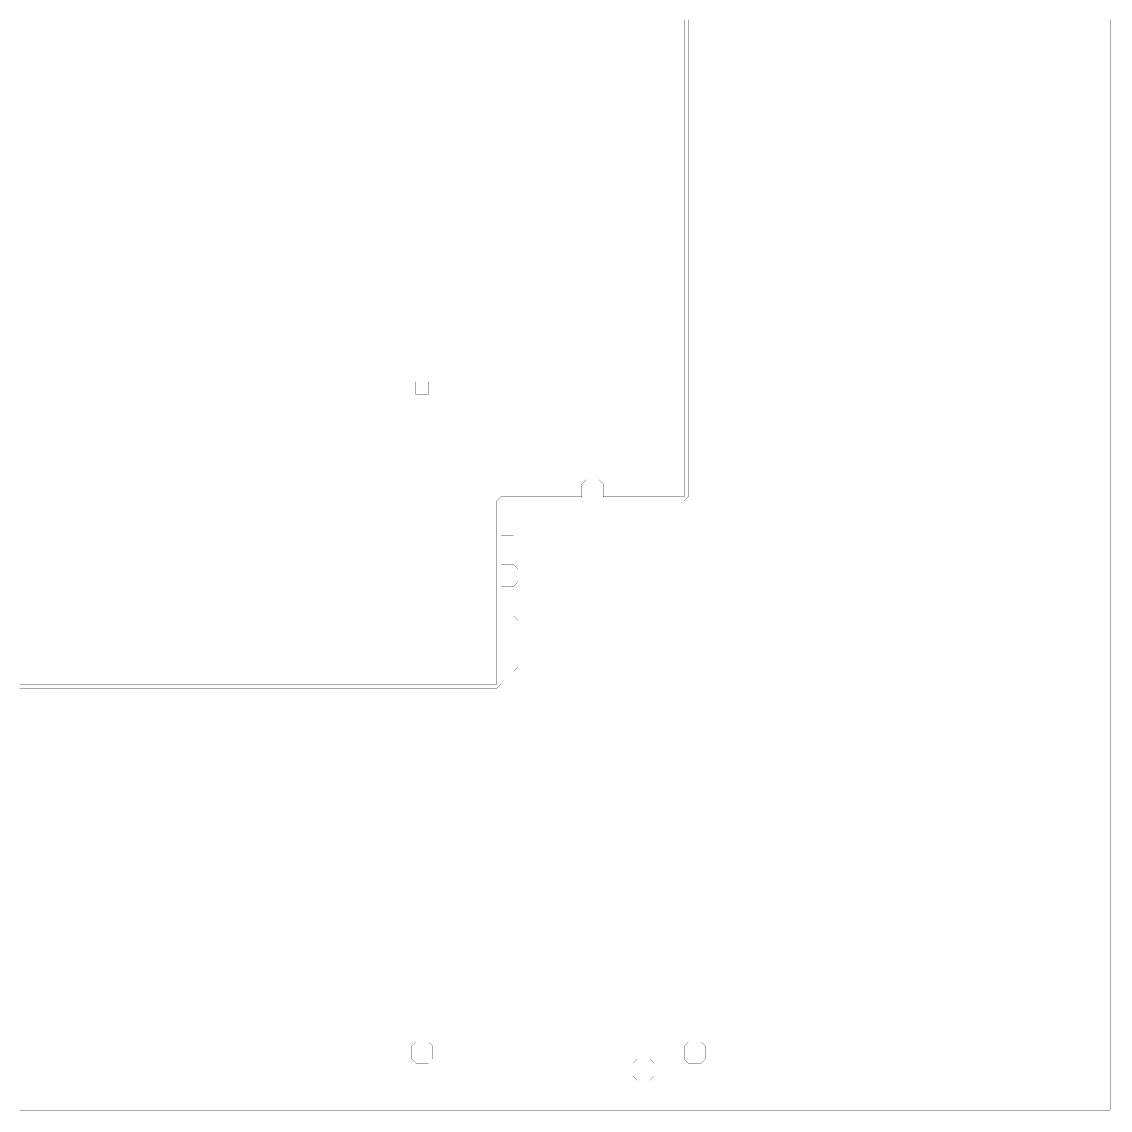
# Model space of a CAD drawing. Header units: metres. Extents: x 0 to 4990, y -4990 to 0.
# Drawn here: x 2495 to 4990, y -4990 to -2495 of the extents above; entities that cross this region are included whole.
import ezdxf

# ---------------------------------------------------------------- set-up
doc = ezdxf.new("R2010")
doc.units = ezdxf.units.M
doc.layers.add('conductor', color=1, linetype='Continuous')
doc.layers.add('substrate', color=5, linetype='Continuous')

msp = doc.modelspace()

# ---------------------------------------------------------------- linework, layer by layer
at = {"layer": 'conductor', "const_width": 0.5}
msp.add_lwpolyline([(2490.234375, -4013.671875), (2500, -4013.671875), (2509.765625, -4013.671875), (2519.53125, -4013.671875), (2529.296875, -4013.671875), (2539.0625, -4013.671875), (2548.828125, -4013.671875), (2558.59375, -4013.671875), (2568.359375, -4013.671875), (2578.125, -4013.671875), (2587.890625, -4013.671875), (2597.65625, -4013.671875), (2607.421875, -4013.671875), (2617.1875, -4013.671875), (2626.953125, -4013.671875), (2636.71875, -4013.671875), (2646.484375, -4013.671875), (2656.25, -4013.671875), (2666.015625, -4013.671875), (2675.78125, -4013.671875), (2685.546875, -4013.671875), (2695.3125, -4013.671875), (2705.078125, -4013.671875), (2714.84375, -4013.671875), (2724.609375, -4013.671875), (2734.375, -4013.671875), (2744.140625, -4013.671875), (2753.90625, -4013.671875), (2763.671875, -4013.671875), (2773.4375, -4013.671875), (2783.203125, -4013.671875), (2792.96875, -4013.671875), (2802.734375, -4013.671875), (2812.5, -4013.671875), (2822.265625, -4013.671875), (2832.03125, -4013.671875), (2841.796875, -4013.671875), (2851.5625, -4013.671875), (2861.328125, -4013.671875), (2871.09375, -4013.671875), (2880.859375, -4013.671875), (2890.625, -4013.671875), (2900.390625, -4013.671875), (2910.15625, -4013.671875), (2919.921875, -4013.671875), (2929.6875, -4013.671875), (2939.453125, -4013.671875), (2949.21875, -4013.671875), (2958.984375, -4013.671875), (2968.75, -4013.671875), (2978.515625, -4013.671875), (2988.28125, -4013.671875), (2998.046875, -4013.671875), (3007.8125, -4013.671875), (3017.578125, -4013.671875), (3027.34375, -4013.671875), (3037.109375, -4013.671875), (3046.875, -4013.671875), (3056.640625, -4013.671875), (3066.40625, -4013.671875), (3076.171875, -4013.671875), (3085.9375, -4013.671875), (3095.703125, -4013.671875), (3105.46875, -4013.671875), (3115.234375, -4013.671875), (3125, -4013.671875), (3134.765625, -4013.671875), (3144.53125, -4013.671875), (3154.296875, -4013.671875), (3164.0625, -4013.671875), (3173.828125, -4013.671875), (3183.59375, -4013.671875), (3193.359375, -4013.671875), (3203.125, -4013.671875), (3212.890625, -4013.671875), (3222.65625, -4013.671875), (3232.421875, -4013.671875), (3242.1875, -4013.671875), (3251.953125, -4013.671875), (3261.71875, -4013.671875), (3271.484375, -4013.671875), (3281.25, -4013.671875), (3291.015625, -4013.671875), (3300.78125, -4013.671875), (3310.546875, -4013.671875), (3320.3125, -4013.671875), (3330.078125, -4013.671875), (3339.84375, -4013.671875), (3349.609375, -4013.671875), (3359.375, -4013.671875), (3369.140625, -4013.671875), (3378.90625, -4013.671875), (3388.671875, -4013.671875), (3398.4375, -4013.671875), (3408.203125, -4013.671875), (3417.96875, -4013.671875), (3427.734375, -4013.671875), (3437.5, -4013.671875), (3447.265625, -4013.671875), (3457.03125, -4013.671875), (3466.796875, -4013.671875), (3476.5625, -4013.671875), (3486.328125, -4013.671875), (3496.09375, -4013.671875), (3505.859375, -4013.671875), (3515.625, -4013.671875), (3525.390625, -4013.671875), (3535.15625, -4013.671875), (3544.921875, -4013.671875), (3554.6875, -4013.671875), (3564.453125, -4013.671875), (3574.21875, -4013.671875), (3583.984375, -4013.671875), (3583.984375, -4003.90625), (3583.984375, -3994.140625), (3583.984375, -3984.375), (3583.984375, -3974.609375), (3583.984375, -3964.84375), (3583.984375, -3955.078125), (3583.984375, -3945.3125), (3583.984375, -3935.546875), (3583.984375, -3925.78125), (3583.984375, -3916.015625), (3583.984375, -3906.25), (3583.984375, -3896.484375), (3583.984375, -3886.71875), (3583.984375, -3876.953125), (3583.984375, -3867.1875), (3583.984375, -3857.421875), (3583.984375, -3847.65625), (3583.984375, -3837.890625), (3583.984375, -3828.125), (3583.984375, -3818.359375), (3583.984375, -3808.59375), (3583.984375, -3798.828125), (3583.984375, -3789.0625), (3583.984375, -3779.296875), (3583.984375, -3769.53125), (3583.984375, -3759.765625), (3583.984375, -3750), (3583.984375, -3740.234375), (3583.984375, -3730.46875), (3583.984375, -3720.703125), (3583.984375, -3710.9375), (3583.984375, -3701.171875), (3583.984375, -3691.40625), (3583.984375, -3681.640625), (3583.984375, -3671.875), (3583.984375, -3662.109375), (3583.984375, -3652.34375), (3583.984375, -3642.578125), (3583.984375, -3632.8125), (3583.984375, -3623.046875), (3583.984375, -3613.28125), (3583.984375, -3603.515625), (3583.984375, -3593.75), (3593.75, -3583.984375), (3603.515625, -3583.984375), (3613.28125, -3583.984375), (3623.046875, -3583.984375), (3632.8125, -3583.984375), (3642.578125, -3583.984375), (3652.34375, -3583.984375), (3662.109375, -3583.984375), (3671.875, -3583.984375), (3681.640625, -3583.984375), (3691.40625, -3583.984375), (3701.171875, -3583.984375), (3710.9375, -3583.984375), (3720.703125, -3583.984375), (3730.46875, -3583.984375), (3740.234375, -3583.984375), (3750, -3583.984375), (3759.765625, -3583.984375), (3769.53125, -3583.984375), (3779.296875, -3583.984375), (3779.296875, -3574.21875), (3779.296875, -3564.453125), (3779.296875, -3554.6875), (3789.0625, -3544.921875), (3798.828125, -3544.921875), (3808.59375, -3544.921875), (3818.359375, -3544.921875), (3828.125, -3554.6875), (3828.125, -3564.453125), (3828.125, -3574.21875), (3828.125, -3583.984375), (3837.890625, -3583.984375), (3847.65625, -3583.984375), (3857.421875, -3583.984375), (3867.1875, -3583.984375), (3876.953125, -3583.984375), (3886.71875, -3583.984375), (3896.484375, -3583.984375), (3906.25, -3583.984375), (3916.015625, -3583.984375), (3925.78125, -3583.984375), (3935.546875, -3583.984375), (3945.3125, -3583.984375), (3955.078125, -3583.984375), (3964.84375, -3583.984375), (3974.609375, -3583.984375), (3984.375, -3583.984375), (3994.140625, -3583.984375), (4003.90625, -3583.984375), (4013.671875, -3583.984375), (4013.671875, -3574.21875), (4013.671875, -3564.453125), (4013.671875, -3554.6875), (4013.671875, -3544.921875), (4013.671875, -3535.15625), (4013.671875, -3525.390625), (4013.671875, -3515.625), (4013.671875, -3505.859375), (4013.671875, -3496.09375), (4013.671875, -3486.328125), (4013.671875, -3476.5625), (4013.671875, -3466.796875), (4013.671875, -3457.03125), (4013.671875, -3447.265625), (4013.671875, -3437.5), (4013.671875, -3427.734375), (4013.671875, -3417.96875), (4013.671875, -3408.203125), (4013.671875, -3398.4375), (4013.671875, -3388.671875), (4013.671875, -3378.90625), (4013.671875, -3369.140625), (4013.671875, -3359.375), (4013.671875, -3349.609375), (4013.671875, -3339.84375), (4013.671875, -3330.078125), (4013.671875, -3320.3125), (4013.671875, -3310.546875), (4013.671875, -3300.78125), (4013.671875, -3291.015625), (4013.671875, -3281.25), (4013.671875, -3271.484375), (4013.671875, -3261.71875), (4013.671875, -3251.953125), (4013.671875, -3242.1875), (4013.671875, -3232.421875), (4013.671875, -3222.65625), (4013.671875, -3212.890625), (4013.671875, -3203.125), (4013.671875, -3193.359375), (4013.671875, -3183.59375), (4013.671875, -3173.828125), (4013.671875, -3164.0625), (4013.671875, -3154.296875), (4013.671875, -3144.53125), (4013.671875, -3134.765625), (4013.671875, -3125), (4013.671875, -3115.234375), (4013.671875, -3105.46875), (4013.671875, -3095.703125), (4013.671875, -3085.9375), (4013.671875, -3076.171875), (4013.671875, -3066.40625), (4013.671875, -3056.640625), (4013.671875, -3046.875), (4013.671875, -3037.109375), (4013.671875, -3027.34375), (4013.671875, -3017.578125), (4013.671875, -3007.8125), (4013.671875, -2998.046875), (4013.671875, -2988.28125), (4013.671875, -2978.515625), (4013.671875, -2968.75), (4013.671875, -2958.984375), (4013.671875, -2949.21875), (4013.671875, -2939.453125), (4013.671875, -2929.6875), (4013.671875, -2919.921875), (4013.671875, -2910.15625), (4013.671875, -2900.390625), (4013.671875, -2890.625), (4013.671875, -2880.859375), (4013.671875, -2871.09375), (4013.671875, -2861.328125), (4013.671875, -2851.5625), (4013.671875, -2841.796875), (4013.671875, -2832.03125), (4013.671875, -2822.265625), (4013.671875, -2812.5), (4013.671875, -2802.734375), (4013.671875, -2792.96875), (4013.671875, -2783.203125), (4013.671875, -2773.4375), (4013.671875, -2763.671875), (4013.671875, -2753.90625), (4013.671875, -2744.140625), (4013.671875, -2734.375), (4013.671875, -2724.609375), (4013.671875, -2714.84375), (4013.671875, -2705.078125), (4013.671875, -2695.3125), (4013.671875, -2685.546875), (4013.671875, -2675.78125), (4013.671875, -2666.015625), (4013.671875, -2656.25), (4013.671875, -2646.484375), (4013.671875, -2636.71875), (4013.671875, -2626.953125), (4013.671875, -2617.1875), (4013.671875, -2607.421875), (4013.671875, -2597.65625), (4013.671875, -2587.890625), (4013.671875, -2578.125), (4013.671875, -2568.359375), (4013.671875, -2558.59375), (4013.671875, -2548.828125), (4013.671875, -2539.0625), (4013.671875, -2529.296875), (4013.671875, -2519.53125), (4013.671875, -2509.765625), (4013.671875, -2500), (4013.671875, -2490.234375)], dxfattribs=at)
at = {"layer": 'substrate', "const_width": 0.5}
for points in [[(2490.234375, -4990.234375), (2500, -4990.234375), (2509.765625, -4990.234375), (2519.53125, -4990.234375), (2529.296875, -4990.234375), (2539.0625, -4990.234375), (2548.828125, -4990.234375), (2558.59375, -4990.234375), (2568.359375, -4990.234375), (2578.125, -4990.234375), (2587.890625, -4990.234375), (2597.65625, -4990.234375), (2607.421875, -4990.234375), (2617.1875, -4990.234375), (2626.953125, -4990.234375), (2636.71875, -4990.234375), (2646.484375, -4990.234375), (2656.25, -4990.234375), (2666.015625, -4990.234375), (2675.78125, -4990.234375), (2685.546875, -4990.234375), (2695.3125, -4990.234375), (2705.078125, -4990.234375), (2714.84375, -4990.234375), (2724.609375, -4990.234375), (2734.375, -4990.234375), (2744.140625, -4990.234375), (2753.90625, -4990.234375), (2763.671875, -4990.234375), (2773.4375, -4990.234375), (2783.203125, -4990.234375), (2792.96875, -4990.234375), (2802.734375, -4990.234375), (2812.5, -4990.234375), (2822.265625, -4990.234375), (2832.03125, -4990.234375), (2841.796875, -4990.234375), (2851.5625, -4990.234375), (2861.328125, -4990.234375), (2871.09375, -4990.234375), (2880.859375, -4990.234375), (2890.625, -4990.234375), (2900.390625, -4990.234375), (2910.15625, -4990.234375), (2919.921875, -4990.234375), (2929.6875, -4990.234375), (2939.453125, -4990.234375), (2949.21875, -4990.234375), (2958.984375, -4990.234375), (2968.75, -4990.234375), (2978.515625, -4990.234375), (2988.28125, -4990.234375), (2998.046875, -4990.234375), (3007.8125, -4990.234375), (3017.578125, -4990.234375), (3027.34375, -4990.234375), (3037.109375, -4990.234375), (3046.875, -4990.234375), (3056.640625, -4990.234375), (3066.40625, -4990.234375), (3076.171875, -4990.234375), (3085.9375, -4990.234375), (3095.703125, -4990.234375), (3105.46875, -4990.234375), (3115.234375, -4990.234375), (3125, -4990.234375), (3134.765625, -4990.234375), (3144.53125, -4990.234375), (3154.296875, -4990.234375), (3164.0625, -4990.234375), (3173.828125, -4990.234375), (3183.59375, -4990.234375), (3193.359375, -4990.234375), (3203.125, -4990.234375), (3212.890625, -4990.234375), (3222.65625, -4990.234375), (3232.421875, -4990.234375), (3242.1875, -4990.234375), (3251.953125, -4990.234375), (3261.71875, -4990.234375), (3271.484375, -4990.234375), (3281.25, -4990.234375), (3291.015625, -4990.234375), (3300.78125, -4990.234375), (3310.546875, -4990.234375), (3320.3125, -4990.234375), (3330.078125, -4990.234375), (3339.84375, -4990.234375), (3349.609375, -4990.234375), (3359.375, -4990.234375), (3369.140625, -4990.234375), (3378.90625, -4990.234375), (3388.671875, -4990.234375), (3398.4375, -4990.234375), (3408.203125, -4990.234375), (3417.96875, -4990.234375), (3427.734375, -4990.234375), (3437.5, -4990.234375), (3447.265625, -4990.234375), (3457.03125, -4990.234375), (3466.796875, -4990.234375), (3476.5625, -4990.234375), (3486.328125, -4990.234375), (3496.09375, -4990.234375), (3505.859375, -4990.234375), (3515.625, -4990.234375), (3525.390625, -4990.234375), (3535.15625, -4990.234375), (3544.921875, -4990.234375), (3554.6875, -4990.234375), (3564.453125, -4990.234375), (3574.21875, -4990.234375), (3583.984375, -4990.234375), (3593.75, -4990.234375), (3603.515625, -4990.234375), (3613.28125, -4990.234375), (3623.046875, -4990.234375), (3632.8125, -4990.234375), (3642.578125, -4990.234375), (3652.34375, -4990.234375), (3662.109375, -4990.234375), (3671.875, -4990.234375), (3681.640625, -4990.234375), (3691.40625, -4990.234375), (3701.171875, -4990.234375), (3710.9375, -4990.234375), (3720.703125, -4990.234375), (3730.46875, -4990.234375), (3740.234375, -4990.234375), (3750, -4990.234375), (3759.765625, -4990.234375), (3769.53125, -4990.234375), (3779.296875, -4990.234375), (3789.0625, -4990.234375), (3798.828125, -4990.234375), (3808.59375, -4990.234375), (3818.359375, -4990.234375), (3828.125, -4990.234375), (3837.890625, -4990.234375), (3847.65625, -4990.234375), (3857.421875, -4990.234375), (3867.1875, -4990.234375), (3876.953125, -4990.234375), (3886.71875, -4990.234375), (3896.484375, -4990.234375), (3906.25, -4990.234375), (3916.015625, -4990.234375), (3925.78125, -4990.234375), (3935.546875, -4990.234375), (3945.3125, -4990.234375), (3955.078125, -4990.234375), (3964.84375, -4990.234375), (3974.609375, -4990.234375), (3984.375, -4990.234375), (3994.140625, -4990.234375), (4003.90625, -4990.234375), (4013.671875, -4990.234375), (4023.4375, -4990.234375), (4033.203125, -4990.234375), (4042.96875, -4990.234375), (4052.734375, -4990.234375), (4062.5, -4990.234375), (4072.265625, -4990.234375), (4082.03125, -4990.234375), (4091.796875, -4990.234375), (4101.5625, -4990.234375), (4111.328125, -4990.234375), (4121.09375, -4990.234375), (4130.859375, -4990.234375), (4140.625, -4990.234375), (4150.390625, -4990.234375), (4160.15625, -4990.234375), (4169.921875, -4990.234375), (4179.6875, -4990.234375), (4189.453125, -4990.234375), (4199.21875, -4990.234375), (4208.984375, -4990.234375), (4218.75, -4990.234375), (4228.515625, -4990.234375), (4238.28125, -4990.234375), (4248.046875, -4990.234375), (4257.8125, -4990.234375), (4267.578125, -4990.234375), (4277.34375, -4990.234375), (4287.109375, -4990.234375), (4296.875, -4990.234375), (4306.640625, -4990.234375), (4316.40625, -4990.234375), (4326.171875, -4990.234375), (4335.9375, -4990.234375), (4345.703125, -4990.234375), (4355.46875, -4990.234375), (4365.234375, -4990.234375), (4375, -4990.234375), (4384.765625, -4990.234375), (4394.53125, -4990.234375), (4404.296875, -4990.234375), (4414.0625, -4990.234375), (4423.828125, -4990.234375), (4433.59375, -4990.234375), (4443.359375, -4990.234375), (4453.125, -4990.234375), (4462.890625, -4990.234375), (4472.65625, -4990.234375), (4482.421875, -4990.234375), (4492.1875, -4990.234375), (4501.953125, -4990.234375), (4511.71875, -4990.234375), (4521.484375, -4990.234375), (4531.25, -4990.234375), (4541.015625, -4990.234375), (4550.78125, -4990.234375), (4560.546875, -4990.234375), (4570.3125, -4990.234375), (4580.078125, -4990.234375), (4589.84375, -4990.234375), (4599.609375, -4990.234375), (4609.375, -4990.234375), (4619.140625, -4990.234375), (4628.90625, -4990.234375), (4638.671875, -4990.234375), (4648.4375, -4990.234375), (4658.203125, -4990.234375), (4667.96875, -4990.234375), (4677.734375, -4990.234375), (4687.5, -4990.234375), (4697.265625, -4990.234375), (4707.03125, -4990.234375), (4716.796875, -4990.234375), (4726.5625, -4990.234375), (4736.328125, -4990.234375), (4746.09375, -4990.234375), (4755.859375, -4990.234375), (4765.625, -4990.234375), (4775.390625, -4990.234375), (4785.15625, -4990.234375), (4794.921875, -4990.234375), (4804.6875, -4990.234375), (4814.453125, -4990.234375), (4824.21875, -4990.234375), (4833.984375, -4990.234375), (4843.75, -4990.234375), (4853.515625, -4990.234375), (4863.28125, -4990.234375), (4873.046875, -4990.234375), (4882.8125, -4990.234375), (4892.578125, -4990.234375), (4902.34375, -4990.234375), (4912.109375, -4990.234375), (4921.875, -4990.234375), (4931.640625, -4990.234375), (4941.40625, -4990.234375), (4951.171875, -4990.234375), (4960.9375, -4990.234375), (4970.703125, -4990.234375), (4980.46875, -4990.234375), (4990.234375, -4990.234375), (4990.234375, -4980.46875), (4990.234375, -4970.703125), (4990.234375, -4960.9375), (4990.234375, -4951.171875), (4990.234375, -4941.40625), (4990.234375, -4931.640625), (4990.234375, -4921.875), (4990.234375, -4912.109375), (4990.234375, -4902.34375), (4990.234375, -4892.578125), (4990.234375, -4882.8125), (4990.234375, -4873.046875), (4990.234375, -4863.28125), (4990.234375, -4853.515625), (4990.234375, -4843.75), (4990.234375, -4833.984375), (4990.234375, -4824.21875), (4990.234375, -4814.453125), (4990.234375, -4804.6875), (4990.234375, -4794.921875), (4990.234375, -4785.15625), (4990.234375, -4775.390625), (4990.234375, -4765.625), (4990.234375, -4755.859375), (4990.234375, -4746.09375), (4990.234375, -4736.328125), (4990.234375, -4726.5625), (4990.234375, -4716.796875), (4990.234375, -4707.03125), (4990.234375, -4697.265625), (4990.234375, -4687.5), (4990.234375, -4677.734375), (4990.234375, -4667.96875), (4990.234375, -4658.203125), (4990.234375, -4648.4375), (4990.234375, -4638.671875), (4990.234375, -4628.90625), (4990.234375, -4619.140625), (4990.234375, -4609.375), (4990.234375, -4599.609375), (4990.234375, -4589.84375), (4990.234375, -4580.078125), (4990.234375, -4570.3125), (4990.234375, -4560.546875), (4990.234375, -4550.78125), (4990.234375, -4541.015625), (4990.234375, -4531.25), (4990.234375, -4521.484375), (4990.234375, -4511.71875), (4990.234375, -4501.953125), (4990.234375, -4492.1875), (4990.234375, -4482.421875), (4990.234375, -4472.65625), (4990.234375, -4462.890625), (4990.234375, -4453.125), (4990.234375, -4443.359375), (4990.234375, -4433.59375), (4990.234375, -4423.828125), (4990.234375, -4414.0625), (4990.234375, -4404.296875), (4990.234375, -4394.53125), (4990.234375, -4384.765625), (4990.234375, -4375), (4990.234375, -4365.234375), (4990.234375, -4355.46875), (4990.234375, -4345.703125), (4990.234375, -4335.9375), (4990.234375, -4326.171875), (4990.234375, -4316.40625), (4990.234375, -4306.640625), (4990.234375, -4296.875), (4990.234375, -4287.109375), (4990.234375, -4277.34375), (4990.234375, -4267.578125), (4990.234375, -4257.8125), (4990.234375, -4248.046875), (4990.234375, -4238.28125), (4990.234375, -4228.515625), (4990.234375, -4218.75), (4990.234375, -4208.984375), (4990.234375, -4199.21875), (4990.234375, -4189.453125), (4990.234375, -4179.6875), (4990.234375, -4169.921875), (4990.234375, -4160.15625), (4990.234375, -4150.390625), (4990.234375, -4140.625), (4990.234375, -4130.859375), (4990.234375, -4121.09375), (4990.234375, -4111.328125), (4990.234375, -4101.5625), (4990.234375, -4091.796875), (4990.234375, -4082.03125), (4990.234375, -4072.265625), (4990.234375, -4062.5), (4990.234375, -4052.734375), (4990.234375, -4042.96875), (4990.234375, -4033.203125), (4990.234375, -4023.4375), (4990.234375, -4013.671875), (4990.234375, -4003.90625), (4990.234375, -3994.140625), (4990.234375, -3984.375), (4990.234375, -3974.609375), (4990.234375, -3964.84375), (4990.234375, -3955.078125), (4990.234375, -3945.3125), (4990.234375, -3935.546875), (4990.234375, -3925.78125), (4990.234375, -3916.015625), (4990.234375, -3906.25), (4990.234375, -3896.484375), (4990.234375, -3886.71875), (4990.234375, -3876.953125), (4990.234375, -3867.1875), (4990.234375, -3857.421875), (4990.234375, -3847.65625), (4990.234375, -3837.890625), (4990.234375, -3828.125), (4990.234375, -3818.359375), (4990.234375, -3808.59375), (4990.234375, -3798.828125), (4990.234375, -3789.0625), (4990.234375, -3779.296875), (4990.234375, -3769.53125), (4990.234375, -3759.765625), (4990.234375, -3750), (4990.234375, -3740.234375), (4990.234375, -3730.46875), (4990.234375, -3720.703125), (4990.234375, -3710.9375), (4990.234375, -3701.171875), (4990.234375, -3691.40625), (4990.234375, -3681.640625), (4990.234375, -3671.875), (4990.234375, -3662.109375), (4990.234375, -3652.34375), (4990.234375, -3642.578125), (4990.234375, -3632.8125), (4990.234375, -3623.046875), (4990.234375, -3613.28125), (4990.234375, -3603.515625), (4990.234375, -3593.75), (4990.234375, -3583.984375), (4990.234375, -3574.21875), (4990.234375, -3564.453125), (4990.234375, -3554.6875), (4990.234375, -3544.921875), (4990.234375, -3535.15625), (4990.234375, -3525.390625), (4990.234375, -3515.625), (4990.234375, -3505.859375), (4990.234375, -3496.09375), (4990.234375, -3486.328125), (4990.234375, -3476.5625), (4990.234375, -3466.796875), (4990.234375, -3457.03125), (4990.234375, -3447.265625), (4990.234375, -3437.5), (4990.234375, -3427.734375), (4990.234375, -3417.96875), (4990.234375, -3408.203125), (4990.234375, -3398.4375), (4990.234375, -3388.671875), (4990.234375, -3378.90625), (4990.234375, -3369.140625), (4990.234375, -3359.375), (4990.234375, -3349.609375), (4990.234375, -3339.84375), (4990.234375, -3330.078125), (4990.234375, -3320.3125), (4990.234375, -3310.546875), (4990.234375, -3300.78125), (4990.234375, -3291.015625), (4990.234375, -3281.25), (4990.234375, -3271.484375), (4990.234375, -3261.71875), (4990.234375, -3251.953125), (4990.234375, -3242.1875), (4990.234375, -3232.421875), (4990.234375, -3222.65625), (4990.234375, -3212.890625), (4990.234375, -3203.125), (4990.234375, -3193.359375), (4990.234375, -3183.59375), (4990.234375, -3173.828125), (4990.234375, -3164.0625), (4990.234375, -3154.296875), (4990.234375, -3144.53125), (4990.234375, -3134.765625), (4990.234375, -3125), (4990.234375, -3115.234375), (4990.234375, -3105.46875), (4990.234375, -3095.703125), (4990.234375, -3085.9375), (4990.234375, -3076.171875), (4990.234375, -3066.40625), (4990.234375, -3056.640625), (4990.234375, -3046.875), (4990.234375, -3037.109375), (4990.234375, -3027.34375), (4990.234375, -3017.578125), (4990.234375, -3007.8125), (4990.234375, -2998.046875), (4990.234375, -2988.28125), (4990.234375, -2978.515625), (4990.234375, -2968.75), (4990.234375, -2958.984375), (4990.234375, -2949.21875), (4990.234375, -2939.453125), (4990.234375, -2929.6875), (4990.234375, -2919.921875), (4990.234375, -2910.15625), (4990.234375, -2900.390625), (4990.234375, -2890.625), (4990.234375, -2880.859375), (4990.234375, -2871.09375), (4990.234375, -2861.328125), (4990.234375, -2851.5625), (4990.234375, -2841.796875), (4990.234375, -2832.03125), (4990.234375, -2822.265625), (4990.234375, -2812.5), (4990.234375, -2802.734375), (4990.234375, -2792.96875), (4990.234375, -2783.203125), (4990.234375, -2773.4375), (4990.234375, -2763.671875), (4990.234375, -2753.90625), (4990.234375, -2744.140625), (4990.234375, -2734.375), (4990.234375, -2724.609375), (4990.234375, -2714.84375), (4990.234375, -2705.078125), (4990.234375, -2695.3125), (4990.234375, -2685.546875), (4990.234375, -2675.78125), (4990.234375, -2666.015625), (4990.234375, -2656.25), (4990.234375, -2646.484375), (4990.234375, -2636.71875), (4990.234375, -2626.953125), (4990.234375, -2617.1875), (4990.234375, -2607.421875), (4990.234375, -2597.65625), (4990.234375, -2587.890625), (4990.234375, -2578.125), (4990.234375, -2568.359375), (4990.234375, -2558.59375), (4990.234375, -2548.828125), (4990.234375, -2539.0625), (4990.234375, -2529.296875), (4990.234375, -2519.53125), (4990.234375, -2509.765625), (4990.234375, -2500), (4990.234375, -2490.234375)], [(4023.4375, -2490.234375), (4023.4375, -2500), (4023.4375, -2509.765625), (4023.4375, -2519.53125), (4023.4375, -2529.296875), (4023.4375, -2539.0625), (4023.4375, -2548.828125), (4023.4375, -2558.59375), (4023.4375, -2568.359375), (4023.4375, -2578.125), (4023.4375, -2587.890625), (4023.4375, -2597.65625), (4023.4375, -2607.421875), (4023.4375, -2617.1875), (4023.4375, -2626.953125), (4023.4375, -2636.71875), (4023.4375, -2646.484375), (4023.4375, -2656.25), (4023.4375, -2666.015625), (4023.4375, -2675.78125), (4023.4375, -2685.546875), (4023.4375, -2695.3125), (4023.4375, -2705.078125), (4023.4375, -2714.84375), (4023.4375, -2724.609375), (4023.4375, -2734.375), (4023.4375, -2744.140625), (4023.4375, -2753.90625), (4023.4375, -2763.671875), (4023.4375, -2773.4375), (4023.4375, -2783.203125), (4023.4375, -2792.96875), (4023.4375, -2802.734375), (4023.4375, -2812.5), (4023.4375, -2822.265625), (4023.4375, -2832.03125), (4023.4375, -2841.796875), (4023.4375, -2851.5625), (4023.4375, -2861.328125), (4023.4375, -2871.09375), (4023.4375, -2880.859375), (4023.4375, -2890.625), (4023.4375, -2900.390625), (4023.4375, -2910.15625), (4023.4375, -2919.921875), (4023.4375, -2929.6875), (4023.4375, -2939.453125), (4023.4375, -2949.21875), (4023.4375, -2958.984375), (4023.4375, -2968.75), (4023.4375, -2978.515625), (4023.4375, -2988.28125), (4023.4375, -2998.046875), (4023.4375, -3007.8125), (4023.4375, -3017.578125), (4023.4375, -3027.34375), (4023.4375, -3037.109375), (4023.4375, -3046.875), (4023.4375, -3056.640625), (4023.4375, -3066.40625), (4023.4375, -3076.171875), (4023.4375, -3085.9375), (4023.4375, -3095.703125), (4023.4375, -3105.46875), (4023.4375, -3115.234375), (4023.4375, -3125), (4023.4375, -3134.765625), (4023.4375, -3144.53125), (4023.4375, -3154.296875), (4023.4375, -3164.0625), (4023.4375, -3173.828125), (4023.4375, -3183.59375), (4023.4375, -3193.359375), (4023.4375, -3203.125), (4023.4375, -3212.890625), (4023.4375, -3222.65625), (4023.4375, -3232.421875), (4023.4375, -3242.1875), (4023.4375, -3251.953125), (4023.4375, -3261.71875), (4023.4375, -3271.484375), (4023.4375, -3281.25), (4023.4375, -3291.015625), (4023.4375, -3300.78125), (4023.4375, -3310.546875), (4023.4375, -3320.3125), (4023.4375, -3330.078125), (4023.4375, -3339.84375), (4023.4375, -3349.609375), (4023.4375, -3359.375), (4023.4375, -3369.140625), (4023.4375, -3378.90625), (4023.4375, -3388.671875), (4023.4375, -3398.4375), (4023.4375, -3408.203125), (4023.4375, -3417.96875), (4023.4375, -3427.734375), (4023.4375, -3437.5), (4023.4375, -3447.265625), (4023.4375, -3457.03125), (4023.4375, -3466.796875), (4023.4375, -3476.5625), (4023.4375, -3486.328125), (4023.4375, -3496.09375), (4023.4375, -3505.859375), (4023.4375, -3515.625), (4023.4375, -3525.390625), (4023.4375, -3535.15625), (4023.4375, -3544.921875), (4023.4375, -3554.6875), (4023.4375, -3564.453125), (4023.4375, -3574.21875), (4023.4375, -3583.984375), (4013.671875, -3593.75), (4003.90625, -3593.75), (3994.140625, -3593.75), (3984.375, -3593.75), (3974.609375, -3593.75), (3964.84375, -3593.75), (3955.078125, -3593.75), (3945.3125, -3593.75), (3935.546875, -3593.75), (3925.78125, -3593.75), (3916.015625, -3593.75), (3906.25, -3593.75), (3896.484375, -3593.75), (3886.71875, -3593.75), (3876.953125, -3593.75), (3867.1875, -3593.75), (3857.421875, -3593.75), (3847.65625, -3593.75), (3837.890625, -3593.75), (3828.125, -3593.75), (3818.359375, -3593.75), (3808.59375, -3593.75), (3798.828125, -3593.75), (3789.0625, -3593.75), (3779.296875, -3593.75), (3769.53125, -3593.75), (3759.765625, -3593.75), (3750, -3593.75), (3740.234375, -3593.75), (3730.46875, -3593.75), (3720.703125, -3593.75), (3710.9375, -3593.75), (3701.171875, -3593.75), (3691.40625, -3593.75), (3681.640625, -3593.75), (3671.875, -3593.75), (3662.109375, -3593.75), (3652.34375, -3593.75), (3642.578125, -3593.75), (3632.8125, -3593.75), (3632.8125, -3603.515625), (3632.8125, -3613.28125), (3632.8125, -3623.046875), (3632.8125, -3632.8125), (3632.8125, -3642.578125), (3632.8125, -3652.34375), (3632.8125, -3662.109375), (3623.046875, -3671.875), (3613.28125, -3671.875), (3603.515625, -3671.875), (3593.75, -3671.875), (3593.75, -3681.640625), (3593.75, -3691.40625), (3593.75, -3701.171875), (3593.75, -3710.9375), (3593.75, -3720.703125), (3593.75, -3730.46875), (3593.75, -3740.234375), (3603.515625, -3740.234375), (3613.28125, -3740.234375), (3623.046875, -3740.234375), (3632.8125, -3750), (3632.8125, -3759.765625), (3632.8125, -3769.53125), (3632.8125, -3779.296875), (3623.046875, -3789.0625), (3613.28125, -3789.0625), (3603.515625, -3789.0625), (3593.75, -3789.0625), (3593.75, -3798.828125), (3593.75, -3808.59375), (3593.75, -3818.359375), (3593.75, -3828.125), (3593.75, -3837.890625), (3593.75, -3847.65625), (3593.75, -3857.421875), (3603.515625, -3857.421875), (3613.28125, -3857.421875), (3623.046875, -3857.421875), (3632.8125, -3867.1875), (3632.8125, -3876.953125), (3632.8125, -3886.71875), (3632.8125, -3896.484375), (3632.8125, -3906.25), (3632.8125, -3916.015625), (3632.8125, -3925.78125), (3632.8125, -3935.546875), (3632.8125, -3945.3125), (3632.8125, -3955.078125), (3632.8125, -3964.84375), (3632.8125, -3974.609375), (3623.046875, -3984.375), (3613.28125, -3984.375), (3603.515625, -3984.375), (3593.75, -3984.375), (3593.75, -3994.140625), (3593.75, -4003.90625), (3593.75, -4013.671875), (3583.984375, -4023.4375), (3574.21875, -4023.4375), (3564.453125, -4023.4375), (3554.6875, -4023.4375), (3544.921875, -4023.4375), (3535.15625, -4023.4375), (3525.390625, -4023.4375), (3515.625, -4023.4375), (3505.859375, -4023.4375), (3496.09375, -4023.4375), (3486.328125, -4023.4375), (3476.5625, -4023.4375), (3466.796875, -4023.4375), (3457.03125, -4023.4375), (3447.265625, -4023.4375), (3437.5, -4023.4375), (3427.734375, -4023.4375), (3417.96875, -4023.4375), (3408.203125, -4023.4375), (3398.4375, -4023.4375), (3388.671875, -4023.4375), (3378.90625, -4023.4375), (3369.140625, -4023.4375), (3359.375, -4023.4375), (3349.609375, -4023.4375), (3339.84375, -4023.4375), (3330.078125, -4023.4375), (3320.3125, -4023.4375), (3310.546875, -4023.4375), (3300.78125, -4023.4375), (3291.015625, -4023.4375), (3281.25, -4023.4375), (3271.484375, -4023.4375), (3261.71875, -4023.4375), (3251.953125, -4023.4375), (3242.1875, -4023.4375), (3232.421875, -4023.4375), (3222.65625, -4023.4375), (3212.890625, -4023.4375), (3203.125, -4023.4375), (3193.359375, -4023.4375), (3183.59375, -4023.4375), (3173.828125, -4023.4375), (3164.0625, -4023.4375), (3154.296875, -4023.4375), (3144.53125, -4023.4375), (3134.765625, -4023.4375), (3125, -4023.4375), (3115.234375, -4023.4375), (3105.46875, -4023.4375), (3095.703125, -4023.4375), (3085.9375, -4023.4375), (3076.171875, -4023.4375), (3066.40625, -4023.4375), (3056.640625, -4023.4375), (3046.875, -4023.4375), (3037.109375, -4023.4375), (3027.34375, -4023.4375), (3017.578125, -4023.4375), (3007.8125, -4023.4375), (2998.046875, -4023.4375), (2988.28125, -4023.4375), (2978.515625, -4023.4375), (2968.75, -4023.4375), (2958.984375, -4023.4375), (2949.21875, -4023.4375), (2939.453125, -4023.4375), (2929.6875, -4023.4375), (2919.921875, -4023.4375), (2910.15625, -4023.4375), (2900.390625, -4023.4375), (2890.625, -4023.4375), (2880.859375, -4023.4375), (2871.09375, -4023.4375), (2861.328125, -4023.4375), (2851.5625, -4023.4375), (2841.796875, -4023.4375), (2832.03125, -4023.4375), (2822.265625, -4023.4375), (2812.5, -4023.4375), (2802.734375, -4023.4375), (2792.96875, -4023.4375), (2783.203125, -4023.4375), (2773.4375, -4023.4375), (2763.671875, -4023.4375), (2753.90625, -4023.4375), (2744.140625, -4023.4375), (2734.375, -4023.4375), (2724.609375, -4023.4375), (2714.84375, -4023.4375), (2705.078125, -4023.4375), (2695.3125, -4023.4375), (2685.546875, -4023.4375), (2675.78125, -4023.4375), (2666.015625, -4023.4375), (2656.25, -4023.4375), (2646.484375, -4023.4375), (2636.71875, -4023.4375), (2626.953125, -4023.4375), (2617.1875, -4023.4375), (2607.421875, -4023.4375), (2597.65625, -4023.4375), (2587.890625, -4023.4375), (2578.125, -4023.4375), (2568.359375, -4023.4375), (2558.59375, -4023.4375), (2548.828125, -4023.4375), (2539.0625, -4023.4375), (2529.296875, -4023.4375), (2519.53125, -4023.4375), (2509.765625, -4023.4375), (2500, -4023.4375), (2490.234375, -4023.4375)]]:
    msp.add_lwpolyline(points, dxfattribs=at)
for points in [[(3398.4375, -3320.3125), (3398.4375, -3330.078125), (3398.4375, -3339.84375), (3398.4375, -3349.609375), (3408.203125, -3349.609375), (3417.96875, -3349.609375), (3427.734375, -3349.609375), (3427.734375, -3339.84375), (3427.734375, -3330.078125), (3427.734375, -3320.3125), (3417.96875, -3320.3125), (3408.203125, -3320.3125)], [(3388.671875, -4843.75), (3398.4375, -4833.984375), (3408.203125, -4833.984375), (3417.96875, -4833.984375), (3427.734375, -4833.984375), (3437.5, -4843.75), (3437.5, -4853.515625), (3437.5, -4863.28125), (3437.5, -4873.046875), (3427.734375, -4882.8125), (3417.96875, -4882.8125), (3408.203125, -4882.8125), (3398.4375, -4882.8125), (3388.671875, -4873.046875), (3388.671875, -4863.28125), (3388.671875, -4853.515625)], [(4013.671875, -4843.75), (4023.4375, -4833.984375), (4033.203125, -4833.984375), (4042.96875, -4833.984375), (4052.734375, -4833.984375), (4062.5, -4843.75), (4062.5, -4853.515625), (4062.5, -4863.28125), (4062.5, -4873.046875), (4052.734375, -4882.8125), (4042.96875, -4882.8125), (4033.203125, -4882.8125), (4023.4375, -4882.8125), (4013.671875, -4873.046875), (4013.671875, -4863.28125), (4013.671875, -4853.515625)], [(3896.484375, -4882.8125), (3906.25, -4873.046875), (3916.015625, -4873.046875), (3925.78125, -4873.046875), (3935.546875, -4873.046875), (3945.3125, -4882.8125), (3945.3125, -4892.578125), (3945.3125, -4902.34375), (3945.3125, -4912.109375), (3935.546875, -4921.875), (3925.78125, -4921.875), (3916.015625, -4921.875), (3906.25, -4921.875), (3896.484375, -4912.109375), (3896.484375, -4902.34375), (3896.484375, -4892.578125)]]:
    msp.add_lwpolyline(points, close=True, dxfattribs=at)

doc.saveas('drawing.dxf')
